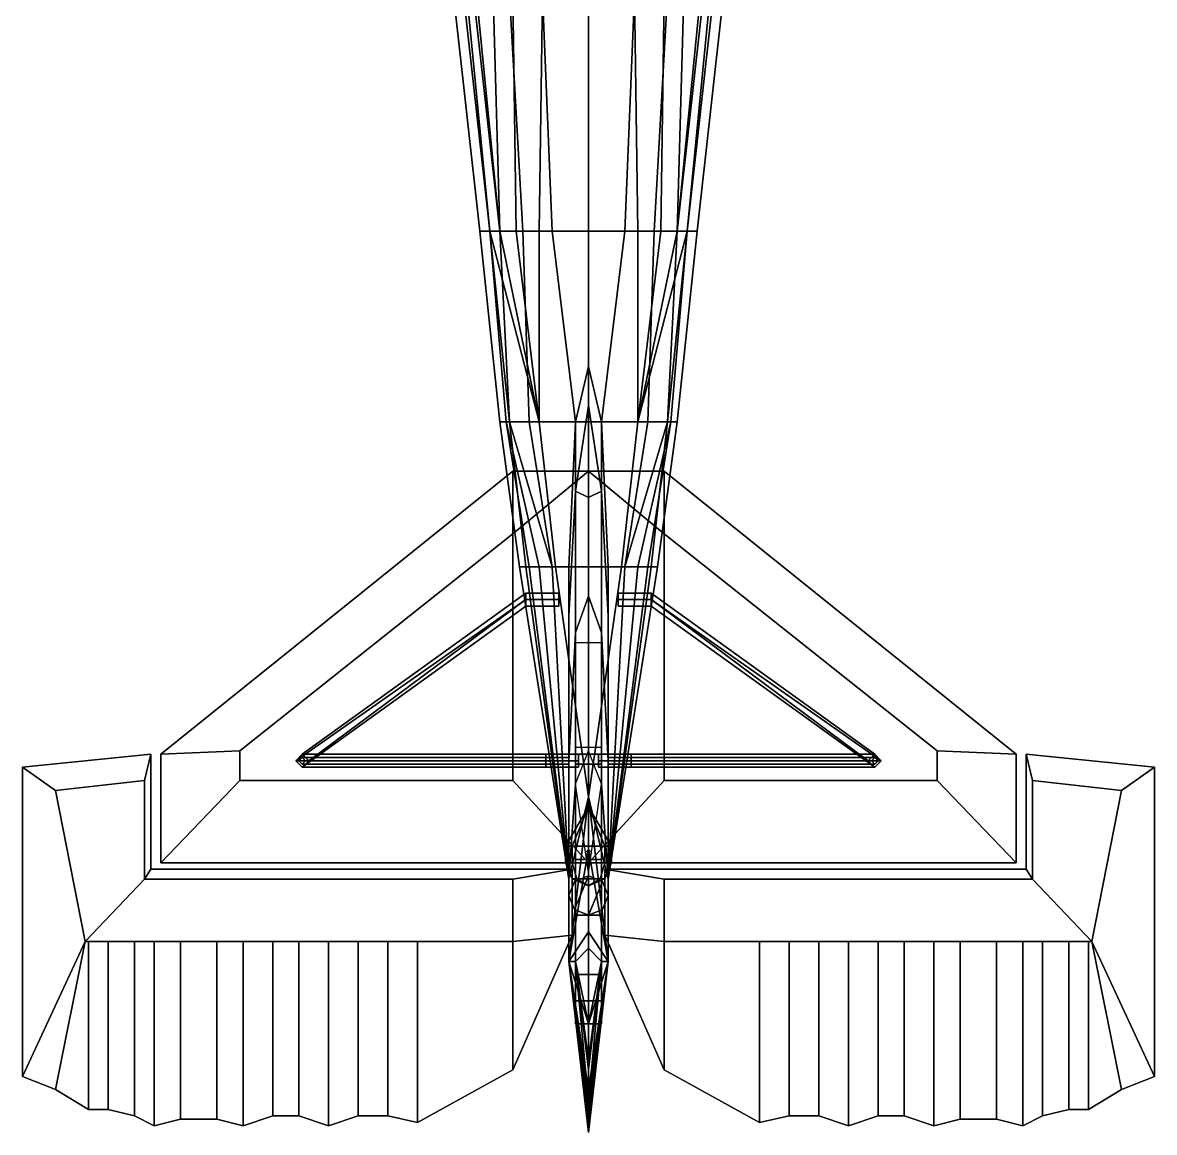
# Model space of a CAD drawing. Header units: millimetres. Extents: x -6.9 to 6.9, y -4.4 to 12.3.
# Drawn here: x -1.72 to 1.72, y -4.42 to -1.046 of the extents above; entities that cross this region are included whole.
import ezdxf

# ---------------------------------------------------------------- set-up
doc = ezdxf.new("R2010")
doc.units = ezdxf.units.MM
for name, color, linetype in [('h2', 2, 'Continuous'), ('w1', 5, 'Continuous'), ('w2', 6, 'Continuous')]:
    doc.layers.add(name, color=color, linetype=linetype)

msp = doc.modelspace()

# ---------------------------------------------------------------- linework, layer by layer
for points in [[(-0.37, -0.96, 0.47), (-0.41, -0.96, 0.05), (-0.33, -1.68, 0.05), (-0.3, -1.68, 0.47)], [(-0.41, -0.96, 0.05), (-0.38, -0.96, -0.26), (-0.3, -1.68, -0.18), (-0.33, -1.68, 0.05)], [(-0.38, -0.96, -0.26), (-0.35, -0.96, -0.27), (-0.27, -1.68, -0.19), (-0.3, -1.68, -0.18)], [(-0.34, -0.96, 0.69), (-0.37, -0.96, 0.63), (-0.3, -1.68, 0.59), (-0.27, -1.68, 0.66)], [(-0.37, -0.96, 0.63), (-0.37, -0.96, 0.47), (-0.3, -1.68, 0.47), (-0.3, -1.68, 0.59)], [(-0.35, -0.96, -0.27), (-0.29, -0.96, -0.28), (-0.27, -1.68, -0.19)], [(-0.24, -0.96, 0.76), (-0.34, -0.96, 0.69), (-0.27, -1.68, 0.66), (-0.2, -1.68, 0.71)], [(-0.29, -0.96, -0.28), (-0.23, -0.96, -0.29), (-0.22, -1.68, -0.2), (-0.27, -1.68, -0.19)], [(-0.14, -0.96, 0.79), (-0.24, -0.96, 0.76), (-0.2, -1.68, 0.71), (-0.11, -1.68, 0.74)], [(-0.23, -0.96, -0.29), (-0.14, -0.96, -0.3), (-0.15, -1.68, -0.21), (-0.22, -1.68, -0.2)], [(-0.14, -0.96, -0.3), (0, -0.96, -0.32), (0, -1.68, -0.25), (-0.15, -1.68, -0.21)], [(0, -0.96, 0.8), (-0.14, -0.96, 0.79), (-0.11, -1.68, 0.74), (0, -1.68, 0.75)], [(-0.3, -1.68, 0.47), (-0.33, -1.68, 0.05), (-0.27, -2.26, 0.17), (-0.25, -2.26, 0.47)], [(-0.33, -1.68, 0.05), (-0.3, -1.68, -0.18), (-0.24, -2.26, -0.13), (-0.27, -2.26, 0.17)], [(-0.27, -1.68, 0.66), (-0.3, -1.68, 0.59), (-0.25, -2.26, 0.59), (-0.24, -2.26, 0.63)], [(-0.3, -1.68, 0.59), (-0.3, -1.68, 0.47), (-0.25, -2.26, 0.47), (-0.25, -2.26, 0.59)], [(-0.3, -1.68, -0.18), (-0.3, -1.68, -0.18), (-0.15, -2.26, -0.16), (-0.24, -2.26, -0.13)], [(-0.3, -1.68, -0.18), (-0.27, -1.68, -0.19), (-0.15, -2.26, -0.16)], [(-0.2, -1.68, 0.71), (-0.27, -1.68, 0.66), (-0.24, -2.26, 0.63), (-0.18, -2.26, 0.67)], [(-0.27, -1.68, -0.19), (-0.22, -1.68, -0.2), (-0.15, -2.26, -0.16)], [(-0.22, -1.68, -0.2), (-0.15, -1.68, -0.21), (-0.15, -2.26, -0.16)], [(-0.11, -1.68, 0.74), (-0.2, -1.68, 0.71), (-0.18, -2.26, 0.67), (-0.04, -2.26, 0.69)], [(-0.15, -1.68, -0.21), (0, -1.68, -0.25), (0, -2.26, -0.19), (-0.15, -2.26, -0.16)], [(0, -1.68, 0.75), (-0.11, -1.68, 0.74), (-0.04, -2.26, 0.69), (0, -2.0908, 0.7075)], [(0, -2.21, 0.9), (0, -2.0908, 0.7075), (-0.04, -2.26, 0.69), (-0.04, -2.47, 0.97)], [(0, -2.49, 1.17), (0, -2.21, 0.9), (0, -2.21, 0.9), (-0.04, -2.47, 0.97)], [(-0.27, -2.26, 0.17), (-0.24, -2.26, -0.13), (-0.19, -2.7, -0.1), (-0.21, -2.7, 0.17)], [(-0.25, -2.26, 0.47), (-0.27, -2.26, 0.17), (-0.21, -2.7, 0.17), (-0.18, -2.7, 0.47)], [(-0.25, -2.26, 0.59), (-0.25, -2.26, 0.47), (-0.18, -2.7, 0.47), (-0.15, -2.7, 0.57)], [(-0.24, -2.26, 0.63), (-0.25, -2.26, 0.59), (-0.15, -2.7, 0.57), (-0.11, -2.7, 0.63)], [(-0.24, -2.26, -0.13), (-0.15, -2.26, -0.16), (-0.1, -2.7, -0.13), (-0.19, -2.7, -0.1)], [(-0.18, -2.26, 0.67), (-0.24, -2.26, 0.63), (-0.11, -2.7, 0.63)], [(-0.04, -2.26, 0.69), (-0.18, -2.26, 0.67), (-0.11, -2.7, 0.63), (-0.06, -2.7, 0.66)], [(-0.15, -2.26, -0.16), (0, -2.26, -0.19), (0, -2.7, -0.16), (-0.1, -2.7, -0.13)], [(-0.04, -2.47, 0.97), (-0.04, -2.26, 0.69), (-0.06, -2.7, 0.66), (-0.06, -2.85, 0.89)], [(-0.04, -2.9, 1.22), (-0.04, -2.47, 0.97), (-0.06, -2.85, 0.89), (-0.06, -3.29, 1.13)], [(0, -2.79, 1.33), (0, -2.49, 1.17), (-0.04, -2.47, 0.97), (-0.04, -2.9, 1.22)], [(-0.21, -2.7, 0.17), (-0.19, -2.7, -0.1), (-0.06, -3.65, -0.03)], [(-0.18, -2.7, 0.47), (-0.21, -2.7, 0.17), (-0.06, -3.65, -0.03), (-0.06, -3.65, 0.59)], [(-0.19, -2.7, -0.1), (-0.1, -2.7, -0.13), (0, -3.4001, -0.0937), (-0.06, -3.65, -0.03)], [(-0.15, -2.7, 0.57), (-0.18, -2.7, 0.47), (-0.06, -3.65, 0.59)], [(-0.11, -2.7, 0.63), (-0.15, -2.7, 0.57), (-0.06, -3.65, 0.59)], [(-0.06, -2.7, 0.66), (-0.11, -2.7, 0.63), (-0.06, -3.65, 0.59)], [(-0.1, -2.7, -0.13), (0, -2.7, -0.16), (0, -3.4001, -0.0937)], [(-0.06, -2.85, 0.89), (-0.06, -2.7, 0.66), (-0.06, -3.65, 0.59), (-0.06, -3.9, 1.21)], [(0, -3.26, 1.49), (0, -2.79, 1.33), (-0.04, -2.9, 1.22), (-0.04, -3.36, 1.35)], [(-0.06, -3.29, 1.13), (-0.06, -2.85, 0.89), (-0.06, -3.9, 1.21), (-0.06, -3.65, 1.21)], [(-0.04, -3.36, 1.35), (-0.04, -2.9, 1.22), (-0.06, -3.29, 1.13), (-0.06, -3.65, 1.21)], [(0.04, -2.93, -0.11), (0.04, -3.27, -0.24), (-0.04, -3.27, -0.24), (-0.04, -2.93, -0.11)], [(-0.04, -3.27, -0.24), (-0.04, -3.3, -0.14), (-0.04, -3.25, -0.08), (-0.04, -2.93, -0.11)], [(0.04, -3.25, -0.08), (0.04, -3.3, -0.14), (0.04, -3.27, -0.24), (0.04, -2.93, -0.11)], [(-0.04, -3.25, -0.08), (-0.04, -3.3, -0.14), (0.04, -3.3, -0.14), (0.04, -3.25, -0.08)], [(0.04, -3.27, -0.24), (0.04, -3.59, -0.34), (-0.04, -3.59, -0.34), (-0.04, -3.27, -0.24)], [(-0.04, -3.59, -0.34), (-0.04, -3.76, -0.37), (-0.04, -3.3, -0.14), (-0.04, -3.27, -0.24)], [(-0.04, -4.02, -0.4), (-0.04, -4.09, -0.39), (-0.04, -4.09, -0.32), (-0.04, -3.3, -0.14)], [(-0.04, -3.3, -0.14), (-0.04, -4.09, -0.32), (0.04, -4.09, -0.32), (0.04, -3.3, -0.14)], [(-0.04, -3.94, -0.4), (-0.04, -4.02, -0.4), (-0.04, -3.3, -0.14), (-0.04, -3.76, -0.37)], [(0.04, -3.3, -0.14), (0.04, -3.76, -0.37), (0.04, -3.59, -0.34), (0.04, -3.27, -0.24)], [(0.04, -4.09, -0.32), (0.04, -4.09, -0.39), (0.04, -4.02, -0.4), (0.04, -3.3, -0.14)], [(0.04, -3.3, -0.14), (0.04, -4.02, -0.4), (0.04, -3.94, -0.4), (0.04, -3.76, -0.37)], [(-0.04, -3.9, 1.35), (-0.04, -3.36, 1.35), (-0.06, -3.65, 1.21), (-0.06, -3.9, 1.21)], [(0, -3.86, 1.57), (0, -3.63, 1.55), (-0.04, -3.36, 1.35), (-0.04, -3.9, 1.35)], [(-0.06, -3.65, -0.03), (0, -3.4001, -0.0937), (-0.06, -3.9, 0.02)], [(-0.06, -3.9, 0.02), (0, -3.4001, -0.0937), (0, -3.56, -0.13)], [(-0.0495, -3.55, 1.5905), (-0.07, -3.55, 1.64), (0, -3.43, 1.64)], [(-0.07, -3.55, 1.64), (-0.0495, -3.55, 1.6895), (0, -3.43, 1.64)], [(0, -3.55, 1.57), (-0.0495, -3.55, 1.5905), (0, -3.43, 1.64)], [(-0.0495, -3.55, 1.6895), (0, -3.55, 1.71), (0, -3.43, 1.64)], [(0.07, -3.55, 1.64), (0.0495, -3.55, 1.5905), (0, -3.43, 1.64)], [(0.0495, -3.55, 1.5905), (0, -3.55, 1.57), (0, -3.43, 1.64)], [(0, -3.55, 1.71), (0.0495, -3.55, 1.6895), (0, -3.43, 1.64)], [(0.0495, -3.55, 1.6895), (0.07, -3.55, 1.64), (0, -3.43, 1.64)], [(-0.0495, -3.55, 1.6895), (-0.07, -3.55, 1.64), (-0.07, -3.6, 1.64), (-0.0495, -3.6, 1.6895)], [(-0.07, -3.55, 1.64), (-0.0495, -3.55, 1.5905), (-0.0495, -3.6, 1.5905), (-0.07, -3.6, 1.64)], [(-0.06, -3.9, 0.02), (0, -3.56, -0.13), (0, -3.81, -0.13)], [(0, -3.55, 1.71), (-0.0495, -3.55, 1.6895), (-0.0495, -3.6, 1.6895), (0, -3.6, 1.71)], [(-0.0495, -3.55, 1.5905), (0, -3.55, 1.57), (0, -3.6, 1.57), (-0.0495, -3.6, 1.5905)], [(0, -3.56, 1.5386), (-0.01, -3.57, 1.48), (-0.01, -3.57, 1.58), (0, -3.56, 1.57)], [(-0.01, -3.57, 1.48), (0, -3.58, 1.5419), (0, -3.58, 1.57), (-0.01, -3.57, 1.58)], [(0.0495, -3.55, 1.6895), (0, -3.55, 1.71), (0, -3.6, 1.71), (0.0495, -3.6, 1.6895)], [(0, -3.55, 1.57), (0.0495, -3.55, 1.5905), (0.0495, -3.6, 1.5905), (0, -3.6, 1.57)], [(0.01, -3.57, 1.48), (0, -3.56, 1.5386), (0, -3.56, 1.57), (0.01, -3.57, 1.58)], [(0, -3.58, 1.5419), (0.01, -3.57, 1.48), (0.01, -3.57, 1.58), (0, -3.58, 1.57)], [(0.07, -3.55, 1.64), (0.0495, -3.55, 1.6895), (0.0495, -3.6, 1.6895), (0.07, -3.6, 1.64)], [(0.0495, -3.55, 1.5905), (0.07, -3.55, 1.64), (0.07, -3.6, 1.64), (0.0495, -3.6, 1.5905)], [(-0.0495, -3.6495, 1.64), (-0.07, -3.6, 1.64), (-0.0495, -3.6, 1.5905), (-0.035, -3.6495, 1.605)], [(-0.035, -3.6495, 1.675), (-0.0495, -3.6, 1.6895), (-0.07, -3.6, 1.64), (-0.0495, -3.6495, 1.64)], [(-0.035, -3.6495, 1.605), (-0.0495, -3.6, 1.5905), (0, -3.6, 1.57), (0, -3.6495, 1.5905)], [(0, -3.6495, 1.6895), (0, -3.6, 1.71), (-0.0495, -3.6, 1.6895), (-0.035, -3.6495, 1.675)], [(0.04, -3.59, -0.34), (0.04, -3.76, -0.37), (-0.04, -3.76, -0.37), (-0.04, -3.59, -0.34)], [(0, -3.6495, 1.5905), (0, -3.6, 1.57), (0.0495, -3.6, 1.5905), (0.035, -3.6495, 1.605)], [(0.035, -3.6495, 1.675), (0.0495, -3.6, 1.6895), (0, -3.6, 1.71), (0, -3.6495, 1.6895)], [(0.035, -3.6495, 1.605), (0.0495, -3.6, 1.5905), (0.07, -3.6, 1.64), (0.0495, -3.6495, 1.64)], [(0.0495, -3.6495, 1.64), (0.07, -3.6, 1.64), (0.0495, -3.6, 1.6895), (0.035, -3.6495, 1.675)], [(-0.0424, -3.6576, -0.13), (-0.06, -3.7, -0.13), (-0.0424, -3.7424, -0.13), (0, -3.64, -0.13)], [(0, -3.64, -0.2), (-0.0424, -3.6576, -0.2), (-0.0424, -3.6576, -0.13), (0, -3.64, -0.13)], [(0, -3.64, -0.13), (-0.0424, -3.7424, -0.13), (0, -3.76, -0.13), (0.0424, -3.6576, -0.13)], [(0.0424, -3.6576, -0.2), (0, -3.64, -0.2), (0, -3.64, -0.13), (0.0424, -3.6576, -0.13)], [(-0.06, -3.65, 0.59), (-0.06, -3.65, -0.03), (-0.06, -3.9, 0.02), (-0.06, -3.9, 1.21)], [(-0.0424, -3.6576, -0.2), (-0.06, -3.7, -0.2), (-0.06, -3.7, -0.13), (-0.0424, -3.6576, -0.13)], [(0, -3.67, 1.64), (-0.0495, -3.6495, 1.64), (-0.035, -3.6495, 1.605), (0, -3.67, 1.64)], [(0, -3.67, 1.64), (-0.035, -3.6495, 1.675), (-0.0495, -3.6495, 1.64), (0, -3.67, 1.64)], [(0, -3.67, 1.64), (-0.035, -3.6495, 1.605), (0, -3.6495, 1.5905), (0, -3.67, 1.64)], [(0, -3.67, 1.64), (0, -3.6495, 1.6895), (-0.035, -3.6495, 1.675), (0, -3.67, 1.64)], [(0, -3.67, 1.64), (0, -3.6495, 1.5905), (0.035, -3.6495, 1.605), (0, -3.67, 1.64)], [(0, -3.67, 1.64), (0.035, -3.6495, 1.605), (0.0495, -3.6495, 1.64), (0, -3.67, 1.64)], [(0, -3.67, 1.64), (0.0495, -3.6495, 1.64), (0.035, -3.6495, 1.675), (0, -3.67, 1.64)], [(0, -3.67, 1.64), (0.035, -3.6495, 1.675), (0, -3.6495, 1.6895), (0, -3.67, 1.64)], [(0.0424, -3.6576, -0.13), (0, -3.76, -0.13), (0.0424, -3.7424, -0.13), (0.06, -3.7, -0.13)], [(0.06, -3.7, -0.2), (0.0424, -3.6576, -0.2), (0.0424, -3.6576, -0.13), (0.06, -3.7, -0.13)], [(-0.06, -3.7, -0.2), (-0.0424, -3.7424, -0.2), (-0.0424, -3.7424, -0.13), (-0.06, -3.7, -0.13)], [(0.0424, -3.7424, -0.2), (0.06, -3.7, -0.2), (0.06, -3.7, -0.13), (0.0424, -3.7424, -0.13)], [(-0.0424, -3.7424, -0.2), (0, -3.76, -0.2), (0, -3.76, -0.13), (-0.0424, -3.7424, -0.13)], [(0, -3.76, -0.2), (0.0424, -3.7424, -0.2), (0.0424, -3.7424, -0.13), (0, -3.76, -0.13)], [(0.04, -3.76, -0.37), (0.04, -3.94, -0.4), (-0.04, -3.94, -0.4), (-0.04, -3.76, -0.37)], [(-0.06, -3.9, 0.02), (0, -3.81, -0.13), (0, -4.09, -0.08)], [(0, -4.09, 1.57), (0, -3.86, 1.57), (-0.04, -3.9, 1.35)], [(0, -4.33, 1.29), (-0.04, -3.9, 1.35), (-0.06, -3.9, 1.21)], [(0, -4.33, 1.29), (-0.06, -3.9, 1.21), (0, -4.35, 1.15)], [(-0.06, -3.9, 1.21), (0, -4.42, 1.03), (0, -4.35, 1.15)], [(-0.06, -3.9, 1.21), (0, -4.4, 0.93), (0, -4.42, 1.03)], [(-0.06, -3.9, 1.21), (0, -4.4, 0.85), (0, -4.4, 0.93)], [(-0.06, -3.9, 1.21), (0, -4.42, 0.78), (0, -4.4, 0.85)], [(-0.06, -3.9, 1.21), (0, -4.39, 0.64), (0, -4.42, 0.78)], [(-0.06, -3.9, 1.21), (-0.06, -3.9, 0.02), (0, -4.39, 0.43), (0, -4.39, 0.64)], [(-0.06, -3.9, 0.02), (0, -4.4, 0.29), (0, -4.39, 0.43)], [(-0.06, -3.9, 0.02), (0, -4.33, 0.18), (0, -4.4, 0.29)], [(-0.06, -3.9, 0.02), (0, -4.29, 0.03), (0, -4.33, 0.18)], [(-0.06, -3.9, 0.02), (0, -4.09, -0.08), (0, -4.29, 0.03)], [(0, -4.2, 1.55), (0, -4.09, 1.57), (-0.04, -3.9, 1.35)], [(0, -4.23, 1.42), (0, -4.2, 1.55), (-0.04, -3.9, 1.35)], [(0, -4.33, 1.29), (0, -4.23, 1.42), (-0.04, -3.9, 1.35)], [(0.04, -3.94, -0.4), (0.04, -4.02, -0.4), (-0.04, -4.02, -0.4), (-0.04, -3.94, -0.4)], [(0.04, -4.02, -0.4), (0.04, -4.09, -0.39), (-0.04, -4.09, -0.39), (-0.04, -4.02, -0.4)], [(-0.04, -4.09, -0.32), (-0.04, -4.09, -0.39), (0.04, -4.09, -0.39), (0.04, -4.09, -0.32)]]:
    msp.add_3dface(points)
at = {"layer": 'h2'}
for points in [[(0.14, -0.96, -0.3), (0, -0.96, -0.32), (0, -1.68, -0.25), (0.15, -1.68, -0.21)], [(0, -0.96, 0.8), (0.14, -0.96, 0.79), (0.11, -1.68, 0.74), (0, -1.68, 0.75)], [(0.14, -0.96, 0.79), (0.24, -0.96, 0.76), (0.2, -1.68, 0.71), (0.11, -1.68, 0.74)], [(0.23, -0.96, -0.29), (0.14, -0.96, -0.3), (0.15, -1.68, -0.21), (0.22, -1.68, -0.2)], [(0.24, -0.96, 0.76), (0.34, -0.96, 0.69), (0.27, -1.68, 0.66), (0.2, -1.68, 0.71)], [(0.29, -0.96, -0.28), (0.23, -0.96, -0.29), (0.22, -1.68, -0.2), (0.27, -1.68, -0.19)], [(0.35, -0.96, -0.27), (0.29, -0.96, -0.28), (0.27, -1.68, -0.19)], [(0.38, -0.96, -0.26), (0.35, -0.96, -0.27), (0.27, -1.68, -0.19), (0.3, -1.68, -0.18)], [(0.34, -0.96, 0.69), (0.37, -0.96, 0.63), (0.3, -1.68, 0.59), (0.27, -1.68, 0.66)], [(0.41, -0.96, 0.05), (0.38, -0.96, -0.26), (0.3, -1.68, -0.18), (0.33, -1.68, 0.05)], [(0.37, -0.96, 0.47), (0.41, -0.96, 0.05), (0.33, -1.68, 0.05), (0.3, -1.68, 0.47)], [(0.37, -0.96, 0.63), (0.37, -0.96, 0.47), (0.3, -1.68, 0.47), (0.3, -1.68, 0.59)], [(0.15, -1.68, -0.21), (0, -1.68, -0.25), (0, -2.26, -0.19), (0.15, -2.26, -0.16)], [(0, -1.68, 0.75), (0.11, -1.68, 0.74), (0.04, -2.26, 0.69), (0, -2.0908, 0.7075)], [(0.11, -1.68, 0.74), (0.2, -1.68, 0.71), (0.18, -2.26, 0.67), (0.04, -2.26, 0.69)], [(0.3, -1.68, -0.18), (0.3, -1.68, -0.18), (0.15, -2.26, -0.16), (0.24, -2.26, -0.13)], [(0.22, -1.68, -0.2), (0.15, -1.68, -0.21), (0.15, -2.26, -0.16)], [(0.27, -1.68, -0.19), (0.22, -1.68, -0.2), (0.15, -2.26, -0.16)], [(0.3, -1.68, -0.18), (0.27, -1.68, -0.19), (0.15, -2.26, -0.16)], [(0.2, -1.68, 0.71), (0.27, -1.68, 0.66), (0.24, -2.26, 0.63), (0.18, -2.26, 0.67)], [(0.33, -1.68, 0.05), (0.3, -1.68, -0.18), (0.24, -2.26, -0.13), (0.27, -2.26, 0.17)], [(0.27, -1.68, 0.66), (0.3, -1.68, 0.59), (0.25, -2.26, 0.59), (0.24, -2.26, 0.63)], [(0.3, -1.68, 0.47), (0.33, -1.68, 0.05), (0.27, -2.26, 0.17), (0.25, -2.26, 0.47)], [(0.3, -1.68, 0.59), (0.3, -1.68, 0.47), (0.25, -2.26, 0.47), (0.25, -2.26, 0.59)], [(0, -2.21, 0.9), (0, -2.0908, 0.7075), (0.04, -2.26, 0.69), (0.04, -2.47, 0.97)], [(0, -2.49, 1.17), (0, -2.21, 0.9), (0, -2.21, 0.9), (0.04, -2.47, 0.97)], [(0.15, -2.26, -0.16), (0, -2.26, -0.19), (0, -2.7, -0.16), (0.1, -2.7, -0.13)], [(0.04, -2.47, 0.97), (0.04, -2.26, 0.69), (0.06, -2.7, 0.66), (0.06, -2.85, 0.89)], [(0.04, -2.26, 0.69), (0.18, -2.26, 0.67), (0.11, -2.7, 0.63), (0.06, -2.7, 0.66)], [(0.24, -2.26, -0.13), (0.15, -2.26, -0.16), (0.1, -2.7, -0.13), (0.19, -2.7, -0.1)], [(0.18, -2.26, 0.67), (0.24, -2.26, 0.63), (0.11, -2.7, 0.63)], [(0.24, -2.26, 0.63), (0.25, -2.26, 0.59), (0.15, -2.7, 0.57), (0.11, -2.7, 0.63)], [(0.25, -2.26, 0.59), (0.25, -2.26, 0.47), (0.18, -2.7, 0.47), (0.15, -2.7, 0.57)], [(0.25, -2.26, 0.47), (0.27, -2.26, 0.17), (0.21, -2.7, 0.17), (0.18, -2.7, 0.47)], [(0.27, -2.26, 0.17), (0.24, -2.26, -0.13), (0.19, -2.7, -0.1), (0.21, -2.7, 0.17)], [(0, -2.79, 1.33), (0, -2.49, 1.17), (0.04, -2.47, 0.97), (0.04, -2.9, 1.22)], [(0.04, -2.9, 1.22), (0.04, -2.47, 0.97), (0.06, -2.85, 0.89), (0.06, -3.29, 1.13)], [(0.1, -2.7, -0.13), (0, -2.7, -0.16), (0, -3.4001, -0.0937)], [(0.19, -2.7, -0.1), (0.1, -2.7, -0.13), (0, -3.4001, -0.0937), (0.06, -3.65, -0.03)], [(0.06, -2.85, 0.89), (0.06, -2.7, 0.66), (0.06, -3.65, 0.59), (0.06, -3.9, 1.21)], [(0.18, -2.7, 0.47), (0.21, -2.7, 0.17), (0.06, -3.65, -0.03), (0.06, -3.65, 0.59)], [(0.21, -2.7, 0.17), (0.19, -2.7, -0.1), (0.06, -3.65, -0.03)], [(0.06, -2.7, 0.66), (0.11, -2.7, 0.63), (0.06, -3.65, 0.59)], [(0.11, -2.7, 0.63), (0.15, -2.7, 0.57), (0.06, -3.65, 0.59)], [(0.15, -2.7, 0.57), (0.18, -2.7, 0.47), (0.06, -3.65, 0.59)], [(0, -3.26, 1.49), (0, -2.79, 1.33), (0.04, -2.9, 1.22), (0.04, -3.36, 1.35)], [(0.06, -3.29, 1.13), (0.06, -2.85, 0.89), (0.06, -3.9, 1.21), (0.06, -3.65, 1.21)], [(0.04, -3.36, 1.35), (0.04, -2.9, 1.22), (0.06, -3.29, 1.13), (0.06, -3.65, 1.21)], [(0, -3.86, 1.57), (0, -3.63, 1.55), (0.04, -3.36, 1.35), (0.04, -3.9, 1.35)], [(0.04, -3.9, 1.35), (0.04, -3.36, 1.35), (0.06, -3.65, 1.21), (0.06, -3.9, 1.21)], [(0.06, -3.9, 0.02), (0, -3.4001, -0.0937), (0, -3.56, -0.13)], [(0.06, -3.65, -0.03), (0, -3.4001, -0.0937), (0.06, -3.9, 0.02)], [(0.06, -3.9, 0.02), (0, -3.56, -0.13), (0, -3.81, -0.13)], [(0.06, -3.65, 0.59), (0.06, -3.65, -0.03), (0.06, -3.9, 0.02), (0.06, -3.9, 1.21)], [(0.06, -3.9, 0.02), (0, -3.81, -0.13), (0, -4.09, -0.08)], [(0, -4.09, 1.57), (0, -3.86, 1.57), (0.04, -3.9, 1.35)], [(0.06, -3.9, 1.21), (0.06, -3.9, 0.02), (0, -4.39, 0.43), (0, -4.39, 0.64)], [(0.06, -3.9, 1.21), (0, -4.39, 0.64), (0, -4.42, 0.78)], [(0.06, -3.9, 1.21), (0, -4.42, 0.78), (0, -4.4, 0.85)], [(0.06, -3.9, 1.21), (0, -4.4, 0.85), (0, -4.4, 0.93)], [(0.06, -3.9, 0.02), (0, -4.4, 0.29), (0, -4.39, 0.43)], [(0.06, -3.9, 0.02), (0, -4.09, -0.08), (0, -4.29, 0.03)], [(0.06, -3.9, 0.02), (0, -4.29, 0.03), (0, -4.33, 0.18)], [(0.06, -3.9, 0.02), (0, -4.33, 0.18), (0, -4.4, 0.29)], [(0, -4.23, 1.42), (0, -4.2, 1.55), (0.04, -3.9, 1.35)], [(0, -4.2, 1.55), (0, -4.09, 1.57), (0.04, -3.9, 1.35)], [(0.06, -3.9, 1.21), (0, -4.4, 0.93), (0, -4.42, 1.03)], [(0.06, -3.9, 1.21), (0, -4.42, 1.03), (0, -4.35, 1.15)], [(0, -4.33, 1.29), (0.06, -3.9, 1.21), (0, -4.35, 1.15)], [(0, -4.33, 1.29), (0.04, -3.9, 1.35), (0.06, -3.9, 1.21)], [(0, -4.33, 1.29), (0, -4.23, 1.42), (0.04, -3.9, 1.35)]]:
    msp.add_3dface(points, dxfattribs=at)
at = {"layer": 'w1'}
for points in [[(-1.3, -3.27, 0.55), (-0.23, -2.41, 0.55), (-0.23, -2.6, 0.49), (-1.06, -3.26, 0.49)], [(-1.06, -3.26, 0.61), (-0.23, -2.6, 0.61), (-0.23, -2.41, 0.55), (-1.3, -3.27, 0.55)], [(-0.23, -2.6, 0.61), (-0.23, -2.6, 0.61), (0, -2.41, 0.55), (-0.23, -2.41, 0.55)], [(-0.23, -2.41, 0.55), (0, -2.41, 0.55), (-0.23, -2.6, 0.49)], [(-0.23, -2.6, 0.49), (0, -2.41, 0.55), (0, -3.6, 0.55), (-0.23, -3.35, 0.49)], [(-0.23, -3.35, 0.61), (0, -3.6, 0.55), (0, -2.41, 0.55), (-0.23, -2.6, 0.61)], [(-1.06, -3.26, 0.49), (-0.23, -2.6, 0.49), (-0.23, -3.35, 0.49), (-1.06, -3.35, 0.49)], [(-1.06, -3.35, 0.61), (-0.23, -3.35, 0.61), (-0.23, -2.6, 0.61), (-1.06, -3.26, 0.61)], [(-0.19, -2.78, -0.07), (-0.19, -2.8, -0.09), (-0.89, -3.29, 0.38), (-0.87, -3.27, 0.38)], [(-0.19, -2.8, -0.05), (-0.19, -2.78, -0.07), (-0.87, -3.27, 0.38), (-0.85, -3.29, 0.38)], [(-0.09, -2.8, -0.05), (-0.09, -2.78, -0.07), (-0.19, -2.78, -0.07), (-0.19, -2.8, -0.05)], [(-0.09, -2.78, -0.07), (-0.09, -2.8, -0.09), (-0.19, -2.8, -0.09), (-0.19, -2.78, -0.07)], [(-0.19, -2.8, -0.09), (-0.19, -2.82, -0.07), (-0.87, -3.31, 0.38), (-0.89, -3.29, 0.38)], [(-0.19, -2.82, -0.07), (-0.19, -2.8, -0.05), (-0.85, -3.29, 0.38), (-0.87, -3.31, 0.38)], [(-0.09, -2.82, -0.07), (-0.09, -2.8, -0.05), (-0.19, -2.8, -0.05), (-0.19, -2.82, -0.07)], [(-0.09, -2.8, -0.09), (-0.09, -2.82, -0.07), (-0.19, -2.82, -0.07), (-0.19, -2.8, -0.09)], [(-1.06, -3.35, 0.61), (-1.06, -3.26, 0.61), (-1.3, -3.27, 0.55), (-1.3, -3.6, 0.55)], [(-1.3, -3.6, 0.55), (-1.3, -3.27, 0.55), (-1.06, -3.26, 0.49), (-1.06, -3.35, 0.49)], [(-1.62, -3.38, 0.49), (-1.72, -3.31, 0.55), (-1.33, -3.27, 0.55), (-1.35, -3.35, 0.49)], [(-1.72, -3.31, 0.55), (-1.62, -3.38, 0.61), (-1.35, -3.35, 0.61), (-1.33, -3.27, 0.55)], [(-1.35, -3.35, 0.49), (-1.33, -3.27, 0.55), (-1.33, -3.62, 0.55), (-1.35, -3.65, 0.49)], [(-1.33, -3.27, 0.55), (-1.35, -3.35, 0.61), (-1.35, -3.65, 0.61), (-1.33, -3.62, 0.55)], [(-0.13, -3.27, -0.04), (-0.13, -3.29, -0.06), (-0.89, -3.29, 0.38), (-0.87, -3.27, 0.38)], [(-0.87, -3.27, 0.38), (-0.89, -3.29, 0.38), (-0.89, -3.29, 0.49), (-0.87, -3.27, 0.49)], [(-0.13, -3.29, -0.06), (-0.13, -3.31, -0.04), (-0.87, -3.31, 0.38), (-0.89, -3.29, 0.38)], [(-0.89, -3.29, 0.38), (-0.87, -3.31, 0.38), (-0.87, -3.31, 0.49), (-0.89, -3.29, 0.49)], [(-0.87, -3.28, 0.61), (-0.88, -3.29, 0.61), (-0.06, -3.29, 1.2), (-0.06, -3.28, 1.19)], [(-0.88, -3.29, 0.61), (-0.87, -3.3, 0.61), (-0.06, -3.3, 1.19), (-0.06, -3.29, 1.2)], [(-0.13, -3.29, -0.02), (-0.13, -3.27, -0.04), (-0.87, -3.27, 0.38), (-0.85, -3.29, 0.38)], [(-0.85, -3.29, 0.38), (-0.87, -3.27, 0.38), (-0.87, -3.27, 0.49), (-0.85, -3.29, 0.49)], [(-0.86, -3.29, 0.61), (-0.87, -3.28, 0.61), (-0.06, -3.28, 1.19), (-0.06, -3.29, 1.18)], [(-0.13, -3.31, -0.04), (-0.13, -3.29, -0.02), (-0.85, -3.29, 0.38), (-0.87, -3.31, 0.38)], [(-0.87, -3.31, 0.38), (-0.85, -3.29, 0.38), (-0.85, -3.29, 0.49), (-0.87, -3.31, 0.49)], [(-0.87, -3.3, 0.61), (-0.86, -3.29, 0.61), (-0.06, -3.29, 1.18), (-0.06, -3.3, 1.19)], [(-0.03, -3.29, -0.02), (-0.03, -3.27, -0.04), (-0.13, -3.27, -0.04), (-0.13, -3.29, -0.02)], [(-0.03, -3.27, -0.04), (-0.03, -3.29, -0.06), (-0.13, -3.29, -0.06), (-0.13, -3.27, -0.04)], [(-0.03, -3.31, -0.04), (-0.03, -3.29, -0.02), (-0.13, -3.29, -0.02), (-0.13, -3.31, -0.04)], [(-0.03, -3.29, -0.06), (-0.03, -3.31, -0.04), (-0.13, -3.31, -0.04), (-0.13, -3.29, -0.06)], [(-1.72, -4.25, 0.55), (-1.53, -3.84, 0.61), (-1.62, -3.38, 0.61), (-1.72, -3.31, 0.55)], [(-1.53, -3.84, 0.49), (-1.72, -4.25, 0.55), (-1.72, -3.31, 0.55), (-1.62, -3.38, 0.49)], [(-1.62, -3.38, 0.49), (-1.35, -3.35, 0.49), (-1.35, -3.65, 0.49), (-1.53, -3.84, 0.49)], [(-1.35, -3.35, 0.61), (-1.62, -3.38, 0.61), (-1.53, -3.84, 0.61), (-1.35, -3.65, 0.61)], [(-1.3, -3.6, 0.55), (-1.06, -3.35, 0.49), (-0.23, -3.35, 0.49), (0, -3.6, 0.55)], [(0, -3.6, 0.55), (-0.23, -3.35, 0.61), (-1.06, -3.35, 0.61), (-1.3, -3.6, 0.55)], [(-1.33, -3.62, 0.55), (-1.35, -3.65, 0.61), (-0.23, -3.65, 0.61), (-0.05, -3.62, 0.55)], [(-1.35, -3.65, 0.49), (-1.33, -3.62, 0.55), (-0.05, -3.62, 0.55), (-0.23, -3.65, 0.49)], [(-0.23, -3.65, 0.49), (-0.05, -3.62, 0.55), (-0.05, -3.82, 0.55), (-0.23, -3.84, 0.49)], [(-0.05, -3.62, 0.55), (-0.23, -3.65, 0.61), (-0.23, -3.84, 0.61), (-0.05, -3.82, 0.55)], [(-1.35, -3.65, 0.49), (-0.23, -3.65, 0.49), (-0.23, -3.84, 0.49), (-1.53, -3.84, 0.49)], [(-0.23, -3.65, 0.61), (-1.35, -3.65, 0.61), (-1.53, -3.84, 0.61), (-0.23, -3.84, 0.61)], [(-1.53, -3.84, 0.61), (-1.53, -3.84, 0.61), (-1.72, -4.25, 0.55), (-1.62, -4.29, 0.55)], [(-1.53, -3.84, 0.49), (-1.53, -3.84, 0.49), (-1.62, -4.29, 0.55), (-1.72, -4.25, 0.55)], [(-1.52, -3.84, 0.61), (-1.53, -3.84, 0.61), (-1.62, -4.29, 0.55), (-1.52, -4.35, 0.55)], [(-1.53, -3.84, 0.49), (-1.52, -3.84, 0.49), (-1.52, -4.35, 0.55), (-1.62, -4.29, 0.55)], [(-1.52, -3.84, 0.49), (-1.46, -3.84, 0.49), (-1.46, -4.35, 0.55), (-1.52, -4.35, 0.55)], [(-1.46, -3.84, 0.61), (-1.52, -3.84, 0.61), (-1.52, -4.35, 0.55), (-1.46, -4.35, 0.55)], [(-1.38, -3.84, 0.61), (-1.46, -3.84, 0.61), (-1.46, -4.35, 0.55), (-1.38, -4.37, 0.55)], [(-1.46, -3.84, 0.49), (-1.38, -3.84, 0.49), (-1.38, -4.37, 0.55), (-1.46, -4.35, 0.55)], [(-1.38, -3.84, 0.49), (-1.32, -3.84, 0.49), (-1.32, -4.4, 0.55), (-1.38, -4.37, 0.55)], [(-1.32, -3.84, 0.61), (-1.38, -3.84, 0.61), (-1.38, -4.37, 0.55), (-1.32, -4.4, 0.55)], [(-1.24, -3.84, 0.61), (-1.32, -3.84, 0.61), (-1.32, -4.4, 0.55), (-1.24, -4.38, 0.55)], [(-1.32, -3.84, 0.49), (-1.24, -3.84, 0.49), (-1.24, -4.38, 0.55), (-1.32, -4.4, 0.55)], [(-1.13, -3.84, 0.61), (-1.24, -3.84, 0.61), (-1.24, -4.38, 0.55), (-1.13, -4.38, 0.55)], [(-1.24, -3.84, 0.49), (-1.13, -3.84, 0.49), (-1.13, -4.38, 0.55), (-1.24, -4.38, 0.55)], [(-1.05, -3.84, 0.61), (-1.13, -3.84, 0.61), (-1.13, -4.38, 0.55), (-1.05, -4.4, 0.55)], [(-1.13, -3.84, 0.49), (-1.05, -3.84, 0.49), (-1.05, -4.4, 0.55), (-1.13, -4.38, 0.55)], [(-1.05, -3.84, 0.49), (-0.96, -3.84, 0.49), (-0.96, -4.37, 0.55), (-1.05, -4.4, 0.55)], [(-0.96, -3.84, 0.61), (-1.05, -3.84, 0.61), (-1.05, -4.4, 0.55), (-0.96, -4.37, 0.55)], [(-0.96, -3.84, 0.49), (-0.88, -3.84, 0.49), (-0.88, -4.37, 0.55), (-0.96, -4.37, 0.55)], [(-0.88, -3.84, 0.61), (-0.96, -3.84, 0.61), (-0.96, -4.37, 0.55), (-0.88, -4.37, 0.55)], [(-0.88, -3.84, 0.49), (-0.79, -3.84, 0.49), (-0.79, -4.4, 0.55), (-0.88, -4.37, 0.55)], [(-0.79, -3.84, 0.61), (-0.88, -3.84, 0.61), (-0.88, -4.37, 0.55), (-0.79, -4.4, 0.55)], [(-0.7, -3.84, 0.61), (-0.79, -3.84, 0.61), (-0.79, -4.4, 0.55), (-0.7, -4.37, 0.55)], [(-0.79, -3.84, 0.49), (-0.7, -3.84, 0.49), (-0.7, -4.37, 0.55), (-0.79, -4.4, 0.55)], [(-0.7, -3.84, 0.49), (-0.61, -3.84, 0.49), (-0.61, -4.37, 0.55), (-0.7, -4.37, 0.55)], [(-0.61, -3.84, 0.61), (-0.7, -3.84, 0.61), (-0.7, -4.37, 0.55), (-0.61, -4.37, 0.55)], [(-0.61, -3.84, 0.49), (-0.52, -3.84, 0.49), (-0.52, -4.39, 0.55), (-0.61, -4.37, 0.55)], [(-0.52, -3.84, 0.61), (-0.61, -3.84, 0.61), (-0.61, -4.37, 0.55), (-0.52, -4.39, 0.55)], [(-0.52, -3.84, 0.49), (-0.23, -3.84, 0.49), (-0.23, -4.23, 0.55), (-0.52, -4.39, 0.55)], [(-0.23, -3.84, 0.61), (-0.52, -3.84, 0.61), (-0.52, -4.39, 0.55), (-0.23, -4.23, 0.55)], [(-0.05, -3.82, 0.55), (-0.23, -3.84, 0.61), (-0.23, -4.23, 0.55)], [(-0.23, -3.84, 0.49), (-0.05, -3.82, 0.55), (-0.23, -4.23, 0.55)]]:
    msp.add_3dface(points, dxfattribs=at)
at = {"layer": 'w2'}
for points in [[(0.23, -3.35, 0.61), (0, -3.6, 0.55), (0, -2.41, 0.55), (0.23, -2.6, 0.61)], [(0.23, -2.6, 0.49), (0, -2.41, 0.55), (0, -3.6, 0.55), (0.23, -3.35, 0.49)], [(0.23, -2.41, 0.55), (0, -2.41, 0.55), (0.23, -2.6, 0.49)], [(0.23, -2.6, 0.61), (0.23, -2.6, 0.61), (0, -2.41, 0.55), (0.23, -2.41, 0.55)], [(1.06, -3.26, 0.61), (0.23, -2.6, 0.61), (0.23, -2.41, 0.55), (1.3, -3.27, 0.55)], [(1.3, -3.27, 0.55), (0.23, -2.41, 0.55), (0.23, -2.6, 0.49), (1.06, -3.26, 0.49)], [(1.06, -3.35, 0.61), (0.23, -3.35, 0.61), (0.23, -2.6, 0.61), (1.06, -3.26, 0.61)], [(1.06, -3.26, 0.49), (0.23, -2.6, 0.49), (0.23, -3.35, 0.49), (1.06, -3.35, 0.49)], [(0.09, -2.78, -0.07), (0.09, -2.8, -0.09), (0.19, -2.8, -0.09), (0.19, -2.78, -0.07)], [(0.09, -2.8, -0.05), (0.09, -2.78, -0.07), (0.19, -2.78, -0.07), (0.19, -2.8, -0.05)], [(0.19, -2.78, -0.07), (0.19, -2.8, -0.09), (0.89, -3.29, 0.38), (0.87, -3.27, 0.38)], [(0.19, -2.8, -0.05), (0.19, -2.78, -0.07), (0.87, -3.27, 0.38), (0.85, -3.29, 0.38)], [(0.09, -2.8, -0.09), (0.09, -2.82, -0.07), (0.19, -2.82, -0.07), (0.19, -2.8, -0.09)], [(0.09, -2.82, -0.07), (0.09, -2.8, -0.05), (0.19, -2.8, -0.05), (0.19, -2.82, -0.07)], [(0.19, -2.82, -0.07), (0.19, -2.8, -0.05), (0.85, -3.29, 0.38), (0.87, -3.31, 0.38)], [(0.19, -2.8, -0.09), (0.19, -2.82, -0.07), (0.87, -3.31, 0.38), (0.89, -3.29, 0.38)], [(1.3, -3.6, 0.55), (1.3, -3.27, 0.55), (1.06, -3.26, 0.49), (1.06, -3.35, 0.49)], [(1.06, -3.35, 0.61), (1.06, -3.26, 0.61), (1.3, -3.27, 0.55), (1.3, -3.6, 0.55)], [(0.03, -3.27, -0.04), (0.03, -3.29, -0.06), (0.13, -3.29, -0.06), (0.13, -3.27, -0.04)], [(0.03, -3.29, -0.02), (0.03, -3.27, -0.04), (0.13, -3.27, -0.04), (0.13, -3.29, -0.02)], [(0.03, -3.29, -0.06), (0.03, -3.31, -0.04), (0.13, -3.31, -0.04), (0.13, -3.29, -0.06)], [(0.03, -3.31, -0.04), (0.03, -3.29, -0.02), (0.13, -3.29, -0.02), (0.13, -3.31, -0.04)], [(0.87, -3.28, 0.61), (0.88, -3.29, 0.61), (0.06, -3.29, 1.2), (0.06, -3.28, 1.19)], [(0.86, -3.29, 0.61), (0.87, -3.28, 0.61), (0.06, -3.28, 1.19), (0.06, -3.29, 1.18)], [(0.87, -3.3, 0.61), (0.86, -3.29, 0.61), (0.06, -3.29, 1.18), (0.06, -3.3, 1.19)], [(0.88, -3.29, 0.61), (0.87, -3.3, 0.61), (0.06, -3.3, 1.19), (0.06, -3.29, 1.2)], [(0.13, -3.27, -0.04), (0.13, -3.29, -0.06), (0.89, -3.29, 0.38), (0.87, -3.27, 0.38)], [(0.13, -3.29, -0.02), (0.13, -3.27, -0.04), (0.87, -3.27, 0.38), (0.85, -3.29, 0.38)], [(0.13, -3.31, -0.04), (0.13, -3.29, -0.02), (0.85, -3.29, 0.38), (0.87, -3.31, 0.38)], [(0.13, -3.29, -0.06), (0.13, -3.31, -0.04), (0.87, -3.31, 0.38), (0.89, -3.29, 0.38)], [(0.85, -3.29, 0.38), (0.87, -3.27, 0.38), (0.87, -3.27, 0.49), (0.85, -3.29, 0.49)], [(0.87, -3.31, 0.38), (0.85, -3.29, 0.38), (0.85, -3.29, 0.49), (0.87, -3.31, 0.49)], [(0.87, -3.27, 0.38), (0.89, -3.29, 0.38), (0.89, -3.29, 0.49), (0.87, -3.27, 0.49)], [(0.89, -3.29, 0.38), (0.87, -3.31, 0.38), (0.87, -3.31, 0.49), (0.89, -3.29, 0.49)], [(1.33, -3.27, 0.55), (1.35, -3.35, 0.61), (1.35, -3.65, 0.61), (1.33, -3.62, 0.55)], [(1.35, -3.35, 0.49), (1.33, -3.27, 0.55), (1.33, -3.62, 0.55), (1.35, -3.65, 0.49)], [(1.72, -3.31, 0.55), (1.62, -3.38, 0.61), (1.35, -3.35, 0.61), (1.33, -3.27, 0.55)], [(1.62, -3.38, 0.49), (1.72, -3.31, 0.55), (1.33, -3.27, 0.55), (1.35, -3.35, 0.49)], [(1.53, -3.84, 0.49), (1.72, -4.25, 0.55), (1.72, -3.31, 0.55), (1.62, -3.38, 0.49)], [(1.72, -4.25, 0.55), (1.53, -3.84, 0.61), (1.62, -3.38, 0.61), (1.72, -3.31, 0.55)], [(0, -3.6, 0.55), (0.23, -3.35, 0.61), (1.06, -3.35, 0.61), (1.3, -3.6, 0.55)], [(1.3, -3.6, 0.55), (1.06, -3.35, 0.49), (0.23, -3.35, 0.49), (0, -3.6, 0.55)], [(1.35, -3.35, 0.61), (1.62, -3.38, 0.61), (1.53, -3.84, 0.61), (1.35, -3.65, 0.61)], [(1.62, -3.38, 0.49), (1.35, -3.35, 0.49), (1.35, -3.65, 0.49), (1.53, -3.84, 0.49)], [(0.05, -3.62, 0.55), (0.23, -3.65, 0.61), (0.23, -3.84, 0.61), (0.05, -3.82, 0.55)], [(0.23, -3.65, 0.49), (0.05, -3.62, 0.55), (0.05, -3.82, 0.55), (0.23, -3.84, 0.49)], [(1.35, -3.65, 0.49), (1.33, -3.62, 0.55), (0.05, -3.62, 0.55), (0.23, -3.65, 0.49)], [(1.33, -3.62, 0.55), (1.35, -3.65, 0.61), (0.23, -3.65, 0.61), (0.05, -3.62, 0.55)], [(0.23, -3.65, 0.61), (1.35, -3.65, 0.61), (1.53, -3.84, 0.61), (0.23, -3.84, 0.61)], [(1.35, -3.65, 0.49), (0.23, -3.65, 0.49), (0.23, -3.84, 0.49), (1.53, -3.84, 0.49)], [(0.23, -3.84, 0.49), (0.05, -3.82, 0.55), (0.23, -4.23, 0.55)], [(0.05, -3.82, 0.55), (0.23, -3.84, 0.61), (0.23, -4.23, 0.55)], [(0.23, -3.84, 0.61), (0.52, -3.84, 0.61), (0.52, -4.39, 0.55), (0.23, -4.23, 0.55)], [(0.52, -3.84, 0.49), (0.23, -3.84, 0.49), (0.23, -4.23, 0.55), (0.52, -4.39, 0.55)], [(0.52, -3.84, 0.61), (0.61, -3.84, 0.61), (0.61, -4.37, 0.55), (0.52, -4.39, 0.55)], [(0.61, -3.84, 0.49), (0.52, -3.84, 0.49), (0.52, -4.39, 0.55), (0.61, -4.37, 0.55)], [(0.61, -3.84, 0.61), (0.7, -3.84, 0.61), (0.7, -4.37, 0.55), (0.61, -4.37, 0.55)], [(0.7, -3.84, 0.49), (0.61, -3.84, 0.49), (0.61, -4.37, 0.55), (0.7, -4.37, 0.55)], [(0.79, -3.84, 0.49), (0.7, -3.84, 0.49), (0.7, -4.37, 0.55), (0.79, -4.4, 0.55)], [(0.7, -3.84, 0.61), (0.79, -3.84, 0.61), (0.79, -4.4, 0.55), (0.7, -4.37, 0.55)], [(0.79, -3.84, 0.61), (0.88, -3.84, 0.61), (0.88, -4.37, 0.55), (0.79, -4.4, 0.55)], [(0.88, -3.84, 0.49), (0.79, -3.84, 0.49), (0.79, -4.4, 0.55), (0.88, -4.37, 0.55)], [(0.88, -3.84, 0.61), (0.96, -3.84, 0.61), (0.96, -4.37, 0.55), (0.88, -4.37, 0.55)], [(0.96, -3.84, 0.49), (0.88, -3.84, 0.49), (0.88, -4.37, 0.55), (0.96, -4.37, 0.55)], [(0.96, -3.84, 0.61), (1.05, -3.84, 0.61), (1.05, -4.4, 0.55), (0.96, -4.37, 0.55)], [(1.05, -3.84, 0.49), (0.96, -3.84, 0.49), (0.96, -4.37, 0.55), (1.05, -4.4, 0.55)], [(1.13, -3.84, 0.49), (1.05, -3.84, 0.49), (1.05, -4.4, 0.55), (1.13, -4.38, 0.55)], [(1.05, -3.84, 0.61), (1.13, -3.84, 0.61), (1.13, -4.38, 0.55), (1.05, -4.4, 0.55)], [(1.24, -3.84, 0.49), (1.13, -3.84, 0.49), (1.13, -4.38, 0.55), (1.24, -4.38, 0.55)], [(1.13, -3.84, 0.61), (1.24, -3.84, 0.61), (1.24, -4.38, 0.55), (1.13, -4.38, 0.55)], [(1.32, -3.84, 0.49), (1.24, -3.84, 0.49), (1.24, -4.38, 0.55), (1.32, -4.4, 0.55)], [(1.24, -3.84, 0.61), (1.32, -3.84, 0.61), (1.32, -4.4, 0.55), (1.24, -4.38, 0.55)], [(1.32, -3.84, 0.61), (1.38, -3.84, 0.61), (1.38, -4.37, 0.55), (1.32, -4.4, 0.55)], [(1.38, -3.84, 0.49), (1.32, -3.84, 0.49), (1.32, -4.4, 0.55), (1.38, -4.37, 0.55)], [(1.46, -3.84, 0.49), (1.38, -3.84, 0.49), (1.38, -4.37, 0.55), (1.46, -4.35, 0.55)], [(1.38, -3.84, 0.61), (1.46, -3.84, 0.61), (1.46, -4.35, 0.55), (1.38, -4.37, 0.55)], [(1.46, -3.84, 0.61), (1.52, -3.84, 0.61), (1.52, -4.35, 0.55), (1.46, -4.35, 0.55)], [(1.52, -3.84, 0.49), (1.46, -3.84, 0.49), (1.46, -4.35, 0.55), (1.52, -4.35, 0.55)], [(1.53, -3.84, 0.49), (1.52, -3.84, 0.49), (1.52, -4.35, 0.55), (1.62, -4.29, 0.55)], [(1.52, -3.84, 0.61), (1.53, -3.84, 0.61), (1.62, -4.29, 0.55), (1.52, -4.35, 0.55)], [(1.53, -3.84, 0.49), (1.53, -3.84, 0.49), (1.62, -4.29, 0.55), (1.72, -4.25, 0.55)], [(1.53, -3.84, 0.61), (1.53, -3.84, 0.61), (1.72, -4.25, 0.55), (1.62, -4.29, 0.55)]]:
    msp.add_3dface(points, dxfattribs=at)

doc.saveas('drawing.dxf')
